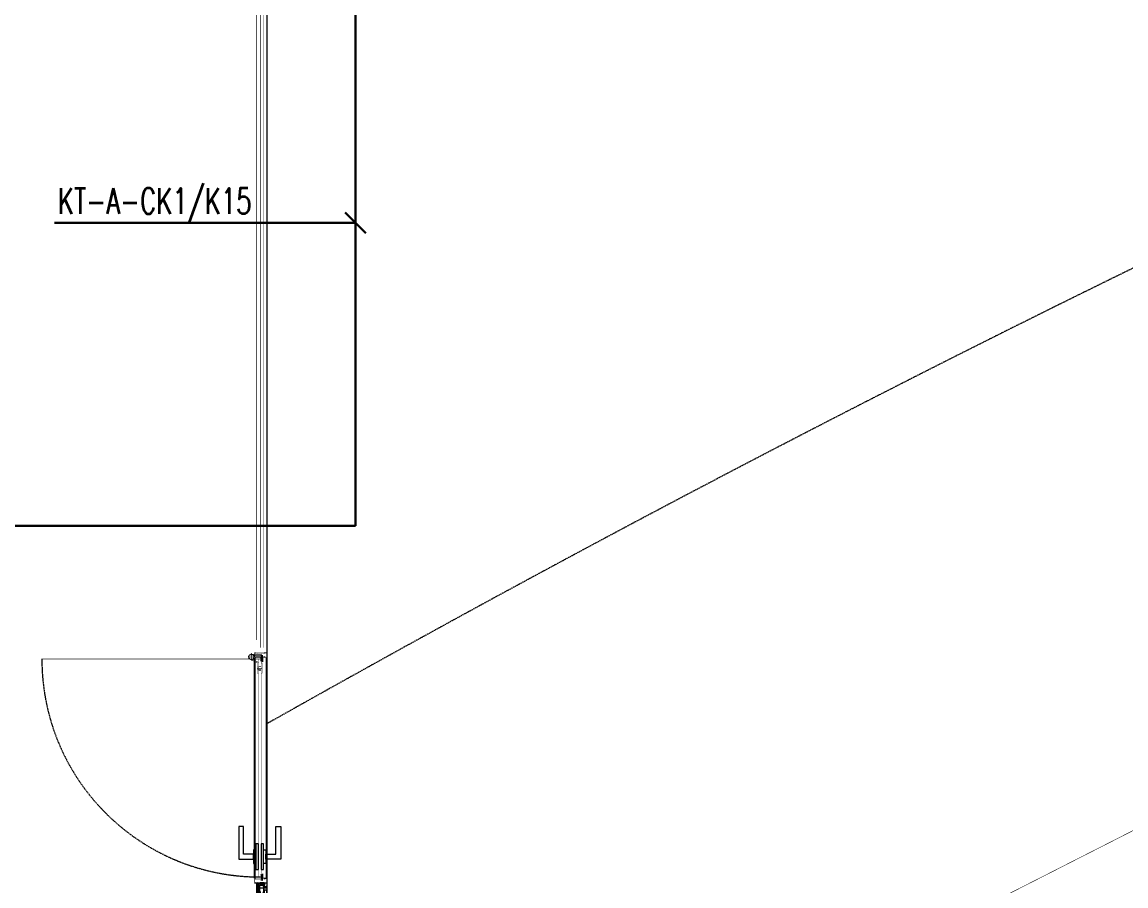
# Model space of a CAD drawing. Extents: x -1457 to 23780, y -2071 to 4205.
# Drawn here: x 7401.9 to 7832.6, y 1369.9 to 1706.9 of the extents above; entities that cross this region are included whole.
import ezdxf

# ---------------------------------------------------------------- set-up
doc = ezdxf.new("R2010")
doc.units = 0
doc.header["$MEASUREMENT"] = 0
doc.linetypes.add('HIDDEN', pattern=[0.375, 0.25, -0.125])
doc.layers.get('0').update_dxf_attribs({"color": 9, "lineweight": 9})
for name, color, linetype, lineweight in [('10', 9, 'Continuous', 9), ('E-KABLO', 7, 'Continuous', 30), ('E-YAZI', 7, 'Continuous', 30), ('M-TEFRIS2-015', 129, 'Continuous', 9), ('M-TEFRIS2-015 @ 1', 129, 'Continuous', 9)]:
    doc.layers.add(name, color=color, linetype=linetype, lineweight=lineweight)
doc.styles.add('E-YAZI', font='txttw.shx')
pattern_1 = [(225, (-604.72494, -2171.82614), (-0.0883883476, 0.0883883476), []), (135, (-604.72494, -2171.82614), (0.0883883476, 0.0883883476), [])]

# ---------------------------------------------------------------- blocks, each defined once
blk = doc.blocks.new('p-strahle-alüminyumdoğramaprofili')
at = {"layer": '10'}
h = blk.add_hatch(dxfattribs=at)
h.set_pattern_fill('NET', color=256, angle=315, style=0)
h.set_pattern_definition(pattern_1)
h.paths.add_polyline_path([(-4.62, 2.65), (-4.68, 2.65), (-4.72, 2.75), (-4.72, 2.8), (-4.69, 2.8), (-4.69, 2.92), (-4.98, 2.92), (-4.98, 2.8), (-4.95, 2.8), (-4.99, 2.65), (-5.08, 2.66), (-5.25, 2.28), (-5.14, 2.28), (-5.14, 2.33), (-4.98, 2.52, 0.2599), (-4.9, 2.28), (-4.66, 2.28, 0.382682)])
h.paths.add_polyline_path([(-4.86, 2.52), (-4.67, 2.52, -2.16717)], flags=16)
h = blk.add_hatch(dxfattribs=at)
h.set_pattern_fill('NET', color=256, angle=315, style=0)
h.set_pattern_definition(pattern_1)
h.paths.add_polyline_path([(-4.62, 0.88), (-4.68, 0.88), (-4.72, 0.77), (-4.72, 0.73), (-4.69, 0.73), (-4.69, 0.6), (-4.98, 0.6), (-4.98, 0.73), (-4.95, 0.73), (-4.99, 0.88), (-5.08, 0.87), (-5.25, 1.24), (-5.14, 1.24), (-5.14, 1.2), (-4.98, 1.01, -0.2599), (-4.9, 1.24), (-4.66, 1.24, -0.382682)])
h.paths.add_polyline_path([(-4.86, 1), (-4.67, 1, 2.16717)], flags=16)
h = blk.add_hatch(dxfattribs=at)
h.set_pattern_fill('NET', color=256, angle=315, style=0)
h.set_pattern_definition([(225, (-608.45214, -2173.53612), (-0.0883883476, 0.0883883476), []), (135, (-608.45214, -2173.53612), (0.0883883476, 0.0883883476), [])])
h.paths.add_polyline_path([(-3.45, 2.28), (-3.45, 2.57), (-4.49, 2.57), (-4.49, 2.28)])
h = blk.add_hatch(dxfattribs=at)
h.set_pattern_fill('NET', color=256, angle=315, style=0)
h.set_pattern_definition([(225, (-608.45214, -2180.04526), (-0.0883883476, 0.0883883476), []), (135, (-608.45214, -2180.04526), (0.0883883476, 0.0883883476), [])])
h.paths.add_polyline_path([(-3.45, 0.93), (-3.45, 1.24), (-4.49, 1.24), (-4.49, 0.93)])
h = blk.add_hatch(dxfattribs=at)
h.set_pattern_fill('NET', color=256, angle=315, style=0)
h.set_pattern_definition([(225, (-629.50454, -2177.58922), (-0.0883883476, 0.0883883476), []), (135, (-629.50454, -2177.58922), (0.0883883476, 0.0883883476), [])])
h.paths.add_polyline_path([(0, 0.68), (0, 1.75), (-0.18, 1.75), (-0.18, 0.68)])
for points in [[(-5.08, 2.66), (-5.25, 2.28)], [(-5.09, 0.88), (-5.25, 1.24)], [(-4.98, 2.52), (-5.14, 2.33), (-5.14, 2.28)], [(-4.98, 1.01), (-5.14, 1.2), (-5.14, 1.24)], [(-4.92, 3.6), (-4.92, 3.16), (-4.61, 3.16), (-4.61, 2.87), (-4.52, 2.87), (-4.62, 2.65), (-4.68, 2.65), (-4.72, 2.75), (-4.72, 2.8), (-4.69, 2.8), (-4.69, 3.05), (-4.98, 3.05), (-4.98, 2.8), (-4.95, 2.8), (-4.99, 2.65), (-5.08, 2.66), (-5.07, 3.76), (-0.11, 3.76)], [(-4.69, 2.92), (-4.98, 2.92)], [(-4.71, 0.6), (-4.98, 0.6)], [(-2.83, 0.2), (-2.67, 0.2), (-2.67, -0.04), (-4.87, -0.04), (-4.87, 0.19), (-4.57, 0.19), (-4.57, 0.73), (-2.67, 0.73)], [(-4.52, 2.87), (-4.49, 2.87), (-4.49, 2.26)], [(-4.49, 0.93), (-4.49, 0.93), (-4.49, 1.26)], [(-3.45, 2.26), (-3.45, 2.57)], [(-3.45, 1.26), (-3.45, 0.93)], [(-2.08, 0.93), (-2.08, 2.57)], [(-0.18, 0.68), (0, 0.68), (0, 1.75)], [(-0.18, 1.75), (0, 1.75)]]:
    blk.add_lwpolyline(points, dxfattribs=at)
for points in [[(-0.18, 2.74), (-0.18, 2.21), (0, 2.21), (0, 2.08), (-0.18, 2.08), (-0.18, 0.43), (0, 0.43), (0, 0), (-0.12, 0), (-0.12, -0.24), (-5.09, -0.24), (-5.09, 0.88), (-4.98, 0.88), (-4.94, 0.7), (-4.99, 0.7), (-4.99, 0.33), (-4.71, 0.33), (-4.71, 0.88), (-4.56, 0.88), (-4.52, 0.93), (-1.28, 0.93), (-1.2, 1.22), (-0.9, 1.22), (-0.9, 0.62), (-0.58, 0.62), (-0.58, 2.74)], [(-2.03, 0.78), (-1.35, 0.78), (-1.35, 0.08), (-1.28, 0.04), (-1.28, -0.04), (-2.09, -0.04), (-2.09, 0.1), (-2.03, 0.15)]]:
    blk.add_lwpolyline(points, close=True, dxfattribs=at)
for points in [[(-0.57, 3.26), (-0.57, 3.62), (-4.89, 3.62), (-4.89, 3.65, 0.561743), (-4.97, 3.66, 0.595966), (-4.92, 3.6, -2.204878)], [(-4.67, 2.52), (-4.86, 2.52, 1)], [(-4.67, 1), (-4.86, 1, -1)], [(-4.61, 2.87), (-4.49, 3.45, -0.833203), (-4.18, 3.44, -0.447088)], [(-4.49, 2.57), (-1.23, 2.57, -0.414214), (-0.9, 2.25), (-0.9, 1.22)], [(-4.18, 3.44), (-4.18, 2.99, 0.414214), (-4.07, 2.89), (-0.82, 2.89), (-0.82, 3.62)], [(-2.67, 0.73), (-2.67, 0.32), (-2.83, 0.32, 1), (-2.83, 0.2, -1)], [(-0.11, 3.76), (-0.11, 3.62), (-0.45, 3.62), (-0.45, 3.14, -1), (-0.66, 3.14)], [(-0.66, 3.14, -0.305404), (-0.57, 3.26, -5.773092)]]:
    blk.add_lwpolyline(points, format="xyb", dxfattribs=at)
for centre, radius, start, end in [((-4.73, 2.47), 0.253, 168.6676, 234.1258), ((-4.73, 1.06), 0.253, 125.8742, 191.3324), ((-4.77, 2.44), 0.125, 139.5402, 40.4598), ((-4.77, 1.08), 0.125, 319.5402, 220.4598), ((-4.84, 2.48), 0.273, 305.9738, 36.4289), ((-4.84, 1.04), 0.273, 323.5711, 54.0262)]:
    blk.add_arc(centre, radius, start, end, dxfattribs=at)
blk = doc.blocks.new('g-kapı kolu-p')
for points in [[(11.85, 8.21), (-0.95, 8.21), (-0.95, 2.41), (0.95, 2.41), (0.95, 6.31), (11.85, 6.31), (11.85, 8.21)], [(11.85, -8.21), (-0.95, -8.21), (-0.95, -2.41), (0.95, -2.41), (0.95, -6.31), (11.85, -6.31), (11.85, -8.21)]]:
    blk.add_lwpolyline(points)
for points in [[(-5, 0.5), (5, 0.5), (5, 1.5), (-5, 1.5)], [(-2.65, 1.5), (2.65, 1.5), (2.65, 2.41), (-2.65, 2.41)], [(-5, -1.5), (5, -1.5), (5, -0.5), (-5, -0.5)], [(-2.65, -1.5), (2.65, -1.5), (2.65, -2.41), (-2.65, -2.41)]]:
    blk.add_lwpolyline(points, close=True)

msp = doc.modelspace()

# ---------------------------------------------------------------- hatches: boundary and pattern name
at = {"layer": 'M-TEFRIS2-015', "linetype": 'HIDDEN', "lineweight": 0}
h = msp.add_hatch(dxfattribs=at)
h.set_pattern_fill('NET', color=256, angle=135, style=0)
h.set_pattern_definition([(135, (6934.20348, -2292.75043), (0.0883883476, 0.0883883476), []), (45, (6934.20348, -2292.75043), (0.0883883476, -0.0883883476), [])])
h.paths.add_polyline_path([(7495.11, 1458.87), (7495.04, 1458.87), (7495.01, 1458.88), (7494.98, 1458.9), (7494.96, 1458.94), (7494.95, 1458.97), (7494.95, 1458.98), (7495.35, 1458.98), (7495.35, 1459.01), (7495.49, 1459.01), (7495.55, 1459.08), (7495.55, 1459.28), (7495.35, 1459.14), (7495.35, 1459.23), (7495.55, 1459.43), (7495.55, 1459.52), (7495.37, 1459.34), (7495.35, 1459.34), (7495.35, 1459.44), (7495.48, 1459.61), (7495.5, 1459.64), (7495.53, 1459.65), (7495.56, 1459.67), (7495.62, 1459.69), (7495.37, 1459.69), (7495.35, 1459.64), (7495.35, 1459.73), (7495.59, 1459.73), (7495.64, 1459.72), (7495.67, 1459.71), (7495.69, 1459.69), (7495.69, 1457.48), (7495.64, 1457.48), (7495.41, 1457.57), (7495.36, 1457.57), (7495.3, 1457.54), (7495.25, 1457.54), (7495.21, 1457.57), (7495.21, 1458.22), (7495.25, 1458.21), (7495.25, 1458.04, 1), (7495.3, 1458.04)])
h.paths.add_polyline_path([(7495.23, 1458.91), (7495.26, 1458.9), (7495.28, 1458.88), (7495.3, 1458.84), (7495.31, 1458.8), (7495.33, 1458.01), (7495.34, 1458.03), (7495.35, 1458.4), (7495.36, 1458.41), (7495.38, 1458.43), (7495.39, 1458.45), (7495.4, 1458.48), (7495.4, 1458.49), (7495.38, 1458.51), (7495.36, 1458.53), (7495.36, 1458.87), (7495.16, 1458.96), (7495.13, 1458.96), (7495.13, 1458.91)], flags=16)
h.paths.add_polyline_path([(7495.4, 1458.54), (7495.55, 1458.44), (7495.55, 1458.87), (7495.4, 1458.87)], flags=16)
h.paths.add_polyline_path([(7495.39, 1458.4), (7495.39, 1458.06), (7495.39, 1458.01), (7495.4, 1457.67, -0.166992), (7495.6, 1457.61), (7495.6, 1458.24), (7495.42, 1458.4)], flags=16)
h.paths.add_polyline_path([(7495.28, 1457.94), (7495.25, 1457.93), (7495.25, 1457.62, -0.10606), (7495.38, 1457.67), (7495.32, 1457.94)], flags=16)
h = msp.add_hatch(dxfattribs=at)
h.set_pattern_fill('NET', color=256, angle=135, style=0)
h.set_pattern_definition([(225, (5214.34326, 986.00804), (0.0883883476, -0.0883883476), []), (315, (5214.34326, 986.00804), (0.0883883476, 0.0883883476), [])])
h.paths.add_polyline_path([(7495.21, 1373.68), (7495.25, 1373.69), (7495.25, 1373.86, -1), (7495.3, 1373.86), (7495.3, 1373.03), (7495.06, 1373.03), (7495.03, 1373.02), (7495, 1372.99), (7494.98, 1372.95), (7494.98, 1372.92), (7495.35, 1372.92), (7495.35, 1372.89), (7495.49, 1372.89), (7495.55, 1372.83), (7495.55, 1372.62), (7495.35, 1372.77), (7495.35, 1372.68), (7495.55, 1372.48), (7495.55, 1372.39), (7495.37, 1372.57), (7495.35, 1372.57), (7495.35, 1372.47), (7495.48, 1372.29), (7495.5, 1372.27), (7495.53, 1372.25), (7495.56, 1372.24), (7495.62, 1372.21), (7495.37, 1372.21), (7495.35, 1372.27), (7495.35, 1372.18), (7495.59, 1372.18), (7495.64, 1372.18), (7495.67, 1372.19), (7495.69, 1372.21), (7495.69, 1374.43), (7495.64, 1374.42), (7495.41, 1374.33), (7495.36, 1374.33), (7495.3, 1374.37), (7495.25, 1374.37), (7495.21, 1374.34)])
h.paths.add_polyline_path([(7495.6, 1373.67), (7495.42, 1373.5), (7495.39, 1373.5), (7495.39, 1373.84), (7495.39, 1373.89), (7495.36, 1373.93), (7495.32, 1373.96), (7495.28, 1373.97), (7495.25, 1373.97), (7495.25, 1374.28, 0.292264), (7495.6, 1374.29)], flags=16)
h.paths.add_polyline_path([(7495.56, 1373.47), (7495.56, 1373.36), (7495.48, 1373.42)], flags=16)
h.paths.add_polyline_path([(7495.45, 1373.4), (7495.55, 1373.26), (7495.55, 1373.03), (7495.4, 1373.03), (7495.4, 1373.36)], flags=16)
h.paths.add_polyline_path([(7495.58, 1373.33), (7495.68, 1373.25), (7495.58, 1373.25)], flags=16)

# ---------------------------------------------------------------- linework, layer by layer
at = {"layer": 'E-KABLO', "color": 6}
for p, q in [((7532.01, 1510.36), (7532.01, 1792.78)), ((7359.01, 1510.36), (7532.01, 1510.36))]:
    msp.add_line(p, q, dxfattribs=at)
at = {"layer": 'E-YAZI'}
for p, q in [((7527.97, 1632.6), (7536.05, 1624.51)), ((7414.59, 1628.56), (7532.01, 1628.56))]:
    msp.add_line(p, q, dxfattribs=at)
at = {"layer": 'M-TEFRIS2-015', "linetype": 'HIDDEN', "lineweight": 0}
for p, q in [((7497.5, 1835), (7497.5, 1182.71)), ((7497.58, 1182.57), (7497.58, 1835)), ((7492.62, 1373.01), (7492.62, 1458.9)), ((7492.93, 1373.01), (7492.93, 1458.9)), ((7497.28, 1373.01), (7497.28, 1458.9)), ((7497.5, 1373.01), (7497.5, 1458.9))]:
    msp.add_line(p, q, dxfattribs=at)
at = {"layer": 'M-TEFRIS2-015', "linetype": 'HIDDEN', "lineweight": 0, "const_width": 0.2}
for points in [[(7129.5, 979.76, -0.152644), (10705.5, 2076.19, -0.10573)], [(7495.35, 1458.98), (7492.93, 1458.98), (7492.93, 1458.9), (7492.77, 1458.9, -0.414214), (7492.61, 1459.06), (7492.61, 1460.87, -0.414214), (7492.69, 1460.95), (7497.42, 1460.95, -0.414214), (7497.5, 1460.87), (7497.5, 1458.9), (7497.31, 1458.9), (7497.28, 1458.9), (7497.28, 1458.9), (7497.28, 1458.9), (7497.28, 1458.9), (7497.28, 1458.9), (7495.95, 1458.9)], [(7495.35, 1459.44), (7495.48, 1459.61), (7495.5, 1459.64), (7495.53, 1459.65), (7495.56, 1459.67), (7495.62, 1459.69), (7495.37, 1459.69), (7495.35, 1459.64), (7495.35, 1459.73), (7495.59, 1459.73), (7495.64, 1459.72), (7495.67, 1459.71), (7495.69, 1459.69), (7495.69, 1457.48), (7495.64, 1457.48), (7495.41, 1457.57), (7495.36, 1457.57), (7495.3, 1457.54), (7495.25, 1457.54), (7495.21, 1457.57), (7495.21, 1458.22), (7495.25, 1458.21), (7495.25, 1458.04, 1), (7495.3, 1458.04, 1)], [(7495.35, 1372.47), (7495.48, 1372.29), (7495.5, 1372.27), (7495.53, 1372.25), (7495.56, 1372.24), (7495.62, 1372.21), (7495.37, 1372.21), (7495.35, 1372.27), (7495.35, 1372.18), (7495.59, 1372.18), (7495.64, 1372.18), (7495.67, 1372.19), (7495.69, 1372.21), (7495.69, 1374.43), (7495.64, 1374.42), (7495.41, 1374.33), (7495.36, 1374.33), (7495.3, 1374.37), (7495.25, 1374.37), (7495.21, 1374.34), (7495.21, 1373.68), (7495.25, 1373.69), (7495.25, 1373.86, -1), (7495.3, 1373.86, -1)], [(7495.6, 1374.29), (7495.6, 1373.67), (7495.42, 1373.5), (7495.39, 1373.5), (7495.39, 1373.84), (7495.39, 1373.89), (7495.36, 1373.93), (7495.32, 1373.96), (7495.28, 1373.97), (7495.25, 1373.97), (7495.25, 1374.28, -1)], [(7495.35, 1372.92), (7492.93, 1372.92), (7492.93, 1373.01), (7492.77, 1373.01, 0.414214), (7492.61, 1372.84), (7492.61, 1371.03, 0.414214), (7492.69, 1370.95), (7497.42, 1370.95, 0.414214), (7497.5, 1371.03), (7497.5, 1373.01), (7497.31, 1373.01), (7497.28, 1373.01), (7497.28, 1373.01), (7497.28, 1373.01), (7497.28, 1373.01), (7497.28, 1373.01), (7495.95, 1373.01)]]:
    msp.add_lwpolyline(points, format="xyb", dxfattribs=at)
for points in [[(7495, 1833.04), (7495, 1462.91)], [(7496, 1462.91), (7496, 1833.04)], [(7493.5, 1830.05), (7493.5, 1465.9)], [(7497.5, 1830.05), (7497.5, 1465.91)], [(7491.42, 1457.74), (7491.42, 1460.75)], [(7491.42, 1460.26), (7492.61, 1460.26)], [(7492.78, 1459.13), (7492.78, 1460.79), (7493.02, 1460.79), (7493.02, 1460.57), (7493.13, 1460.57), (7493.13, 1460.74), (7493.9, 1460.74), (7493.9, 1460.6), (7495.46, 1460.6), (7495.46, 1460.74), (7496.28, 1460.74), (7496.28, 1460.59), (7496.43, 1460.59), (7496.43, 1460.79), (7497.3, 1460.79), (7497.3, 1459.13), (7496.78, 1459.13), (7496.78, 1459.34), (7496.63, 1459.34), (7496.63, 1459.13), (7496.43, 1459.13), (7496.43, 1459.34), (7496.3, 1459.34), (7496.3, 1459.21), (7495.9, 1459.21), (7495.9, 1459.89), (7495.19, 1459.89), (7495.19, 1459.46), (7493.13, 1459.46), (7493.03, 1459.39), (7493.03, 1459.13), (7492.78, 1459.13)], [(7492.78, 1460.26), (7495.3, 1460.26), (7495.3, 1459.89)], [(7494.69, 1458.47), (7409.69, 1458.47)], [(7492.92, 1459.24), (7490.16, 1459.24)], [(7493.79, 1456.88), (7491.07, 1458.28)], [(7494.17, 1457.11), (7491.83, 1458.32)], [(7492.61, 1459.89), (7492.19, 1459.89)], [(7495.19, 1459.89), (7492.78, 1459.89)], [(7493.13, 1459.46), (7493.13, 1459.89)], [(7493.13, 1459.78), (7495.19, 1459.78)], [(7494.17, 1452.81), (7493.79, 1452.81), (7493.79, 1456.88)], [(7494.17, 1458.37), (7494.17, 1373.54), (7494.28, 1373.43), (7495.11, 1373.43), (7495.21, 1373.54), (7495.21, 1458.37), (7495.21, 1458.37), (7495.11, 1458.47), (7494.28, 1458.47), (7494.17, 1458.37)], [(7494.17, 1455.65), (7495.21, 1455.65)], [(7495.3, 1458.04), (7495.11, 1458.87), (7495.04, 1458.87), (7495.01, 1458.88), (7494.98, 1458.9), (7494.96, 1458.94), (7494.95, 1458.97), (7494.95, 1458.98)], [(7495.21, 1456.89), (7495.6, 1456.89), (7495.6, 1452.81)], [(7495.32, 1457.94), (7495.28, 1457.94), (7495.25, 1457.93), (7495.25, 1457.62)], [(7495.32, 1457.94), (7495.38, 1457.67), (7495.38, 1457.67)], [(7495.95, 1458.9), (7495.95, 1457.36), (7495.69, 1457.36), (7495.69, 1459.73), (7495.35, 1459.73), (7495.35, 1458.98)], [(7495.35, 1459.34), (7495.37, 1459.34), (7495.55, 1459.52), (7495.55, 1459.43), (7495.35, 1459.23)], [(7495.35, 1459.14), (7495.55, 1459.28), (7495.55, 1459.08), (7495.49, 1459.01), (7495.35, 1459.01)], [(7495.6, 1457.61), (7495.6, 1458.24), (7495.42, 1458.4), (7495.39, 1458.4), (7495.39, 1458.06), (7495.39, 1458.01)], [(7495.4, 1457.67), (7495.4, 1457.67), (7495.39, 1458.01)], [(7493.62, 1454.82), (7495.6, 1454.82)], [(7493.79, 1455.45), (7494.09, 1455.18), (7494.17, 1455.18)], [(7493.79, 1454.19), (7494.09, 1454.47), (7494.17, 1454.47)], [(7494.17, 1455.36), (7495.21, 1455.36)], [(7494.17, 1454.28), (7495.21, 1454.28)], [(7494.17, 1454), (7495.21, 1454)], [(7495.6, 1452.81), (7495.21, 1452.81)], [(7495.3, 1373.86), (7495.3, 1373.03), (7495.06, 1373.03), (7495.03, 1373.02), (7495, 1372.99), (7494.98, 1372.95), (7494.98, 1372.92)], [(7495.95, 1373.01), (7495.95, 1374.55), (7495.69, 1374.55), (7495.69, 1372.18), (7495.35, 1372.18), (7495.35, 1372.92)], [(7492.78, 1372.77), (7492.78, 1371.11), (7493.02, 1371.11), (7493.02, 1371.33), (7493.13, 1371.33), (7493.13, 1371.17), (7493.9, 1371.17), (7493.9, 1371.31), (7495.46, 1371.31), (7495.46, 1371.17), (7496.28, 1371.17), (7496.28, 1371.31), (7496.43, 1371.31), (7496.43, 1371.11), (7497.3, 1371.11), (7497.3, 1372.77), (7496.78, 1372.77), (7496.78, 1372.57), (7496.64, 1372.57), (7496.64, 1372.77), (7496.43, 1372.77), (7496.43, 1372.57), (7496.3, 1372.57), (7496.3, 1372.69), (7495.9, 1372.69), (7495.9, 1372.01), (7495.19, 1372.01), (7495.19, 1372.45), (7493.13, 1372.45), (7493.03, 1372.52), (7493.03, 1372.77), (7492.78, 1372.77)], [(7495.35, 1372.77), (7495.55, 1372.62), (7495.55, 1372.83), (7495.49, 1372.89), (7495.35, 1372.89)], [(7495.35, 1372.57), (7495.37, 1372.57), (7495.55, 1372.39), (7495.55, 1372.48), (7495.35, 1372.68)], [(7495.56, 1373.36), (7495.48, 1373.42), (7495.56, 1373.47), (7495.56, 1373.36)]]:
    msp.add_lwpolyline(points, dxfattribs=at)
for points in [[(7495.13, 1458.96), (7495.13, 1458.91), (7495.23, 1458.91), (7495.26, 1458.9), (7495.28, 1458.88), (7495.3, 1458.84), (7495.31, 1458.8), (7495.33, 1458.01), (7495.34, 1458.03), (7495.35, 1458.4), (7495.36, 1458.41), (7495.38, 1458.43), (7495.39, 1458.45), (7495.4, 1458.48), (7495.4, 1458.49), (7495.38, 1458.51), (7495.36, 1458.53), (7495.36, 1458.87), (7495.16, 1458.96)], [(7495.55, 1458.87), (7495.4, 1458.87), (7495.4, 1458.54), (7495.55, 1458.44), (7495.55, 1458.44)], [(7495.55, 1373.03), (7495.4, 1373.03), (7495.4, 1373.36), (7495.45, 1373.4), (7495.55, 1373.26)], [(7495.58, 1373.33), (7495.58, 1373.25), (7495.68, 1373.25)]]:
    msp.add_lwpolyline(points, close=True, dxfattribs=at)
at = {"layer": 'M-TEFRIS2-015', "linetype": 'HIDDEN', "lineweight": 0}
msp.add_circle((7491.4, 1459.25), 1.02, dxfattribs=at)
for centre, radius, start, end in [((10671.39, -4192.32), 6459.13, 96.245926, 119.431338), ((10671.39, -4192.32), 6126.58, 96.245926, 118.979595), ((7494.69, 1458.47), 85.04, 180, 270), ((7495.42, 1457.35), 0.322, 96.8856, 121.1021), ((7495.42, 1457.35), 0.322, 55.9351, 93.857), ((7495.42, 1374.56), 0.322, 238.8979, 304.0649)]:
    msp.add_arc(centre, radius, start, end, dxfattribs=at)

# ---------------------------------------------------------------- block references
at = {"layer": 'M-TEFRIS2-015', "linetype": 'HIDDEN', "lineweight": 0, "rotation": 90}
msp.add_blockref('g-kapı kolu-p', (7494.67, 1381.31), dxfattribs=at)
at = {"layer": 'M-TEFRIS2-015 @ 1', "linetype": 'HIDDEN', "lineweight": 0, "rotation": 90}
msp.add_blockref('p-strahle-alüminyumdoğramaprofili', (7497.26, 1371.08), dxfattribs=at)

# ---------------------------------------------------------------- texts
at = {"layer": 'E-KABLO', "color": 3, "linetype": 'Continuous', "style": 'E-YAZI', "width": 0.7}
msp.add_text('KT-A-CK1/K15', height=10, dxfattribs=at).set_placement((7415.88, 1632.15))

doc.saveas('drawing.dxf')
